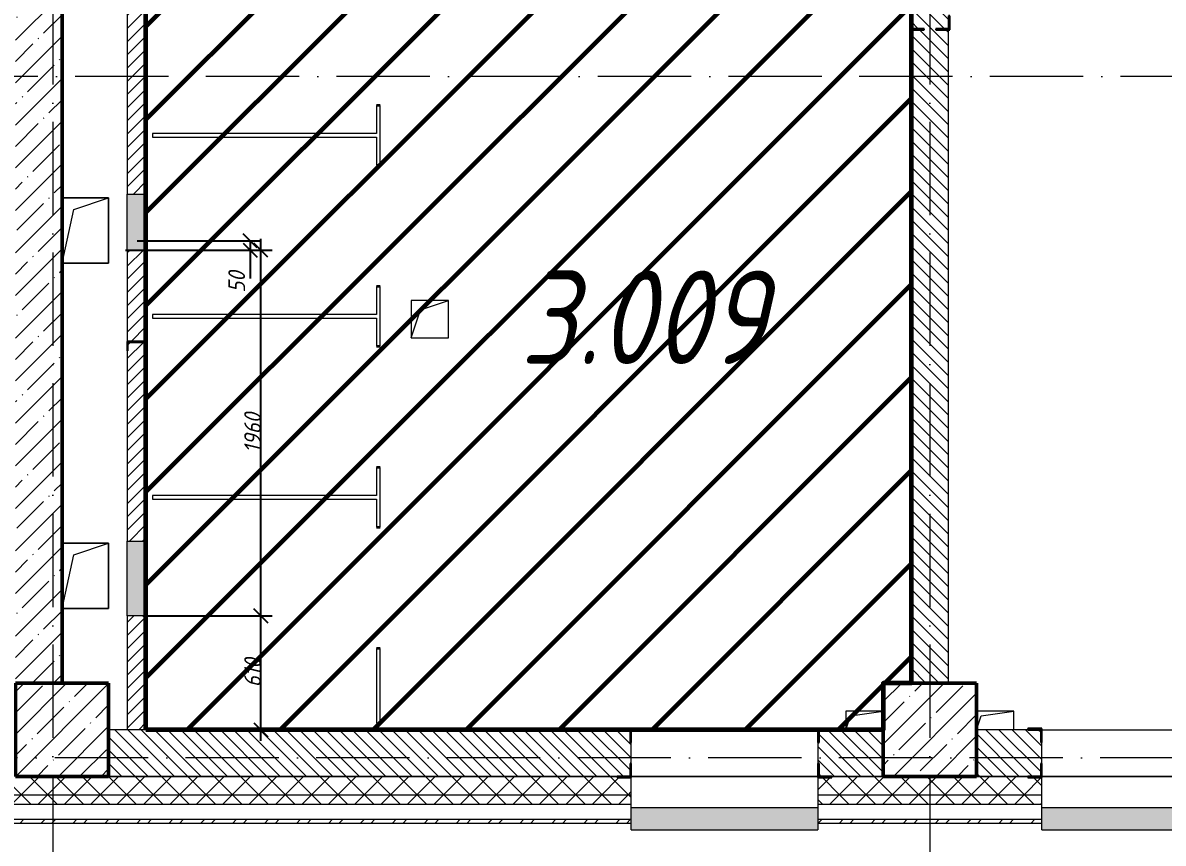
# Model space of a CAD drawing. Header units: millimetres. Extents: x -606178 to 312196, y -19338 to 632709.
# Drawn here: x -127625 to -121515, y 506617 to 511013 of the extents above; entities that cross this region are included whole.
import ezdxf

# ---------------------------------------------------------------- set-up
doc = ezdxf.new("R2010")
doc.units = ezdxf.units.MM
doc.linetypes.add('50_200_ШТРИХ_1Т_ш5_п1_п1_', pattern=[700, 500, -100, 0, -100])
for name, color, linetype, lineweight in [('6.4.1) Окр пт с инж. ПТ2.16', 3, 'Continuous', 60), ('A-____-____-DIMS', 7, 'Continuous', 9), ('A-DOOR-OPNG-MCUT', 7, 'Continuous', 35), ('A-FLOR-____-OTLN', 7, 'Continuous', 9), ('A-GENM-____-MCUT', 7, 'Continuous', 25), ('A-GENM-____-OTLN', 7, 'Continuous', 9), ('A-GENM-____-OTLN-1', 7, 'Continuous', 25), ('A-GLAZ-____-OTLN', 7, 'Continuous', 9), ('A-WALL-____-MCUT', 7, 'Continuous', 13), ('A-WALL-____-MCUT-1', 7, 'Continuous', 9), ('A-WALL-____-MCUT-2', 7, 'Continuous', 50), ('A-WALL-____-OTLN', 7, 'Continuous', 9), ('A-WALL-____-PATT-1', 7, 'Continuous', 9), ('A-WALL-FNSH-MCUT-1', 7, 'Continuous', 9), ('S-COLS-____-MCUT', 7, 'Continuous', 50), ('S-COLS-____-OTLN', 7, 'Continuous', 9), ('S-GRID-____-OTLN-1', 7, '50_200_ШТРИХ_1Т_ш5_п1_п1_', 9), ('Марки помещений', 7, 'Continuous', 9)]:
    doc.layers.add(name, color=color, linetype=linetype, lineweight=lineweight)
doc.layers.add('A-DOOR-____-OTLN-1', color=7, linetype='Continuous', lineweight=9, true_color=0xffffff)
doc.layers.add('A-GLAZ-____-OTLN-1', color=7, linetype='Continuous', lineweight=9, true_color=0xc0c0c0)
doc.styles.add('ISOCPEUR_I_2', font='isocpeui.ttf', dxfattribs={"width": 0.85, "height": 2.3})
doc.styles.add('ISOCPEUR_I_7', font='isocpeui.ttf', dxfattribs={"width": 0.9, "height": 90})
doc.dimstyles.new('ISO-1_8_0_9К_СРЕДНИЙ_Кладочные_1', dxfattribs={"dimscale": 304.8, "dimtxt": 89.638306, "dimasz": 0.246063, "dimexe": 0.19685, "dimexo": 0, "dimgap": 0, "dimtad": 1, "dimdec": 3, "dimrnd": 0.001, "dimdsep": 46, "dimtxsty": 'ISOCPEUR_I_7', "dimblk1": 'OBLIQUE', "dimblk2": 'OBLIQUE', "dimsah": 1, "dimcen": 0.09, "dimdle": 0.19685, "dimazin": 0, "dimtfac": 1, "dimtdec": 4, "dimtix": 1, "dimtmove": 0, "dimatfit": 3, "dimfxl": 1, "dimtvp": 1, "dimtolj": 1, "dimtzin": 0, "dimarcsym": 2})
doc.dimstyles.new('ISO-1_8_0_9К_СРЕДНИЙ_Кладочные_2', dxfattribs={"dimscale": 304.8, "dimtxt": 89.638306, "dimasz": 0.246063, "dimexe": 0.19685, "dimexo": 0, "dimgap": 0, "dimtad": 1, "dimdec": 3, "dimrnd": 0.001, "dimdsep": 46, "dimtxsty": 'ISOCPEUR_I_7', "dimblk1": 'OBLIQUE', "dimblk2": 'OBLIQUE', "dimsah": 1, "dimcen": 0.09, "dimdle": 0.19685, "dimazin": 0, "dimtfac": 1, "dimtdec": 4, "dimtix": 1, "dimtmove": 1, "dimatfit": 3, "dimfxl": 1, "dimtvp": 1, "dimtolj": 1, "dimtzin": 0, "dimarcsym": 2})
pattern_1 = [(135, (-140714.89, 451794.26), (-35.35534, -35.35534), [])]
pattern_2 = [(45, (-140714.89, 451794.26), (-70.71068, 70.71068), []), (135, (-140714.89, 451794.26), (-70.71068, -70.71068), [])]

# ---------------------------------------------------------------- blocks, each defined once
blk = doc.blocks.new('BSC_Колонна _Прямоугольная - 500х500-V30-АР1_План отверстий 3 этажа в осях 1-64_Ю-ЯЯ')
at = {"layer": 'S-COLS-____-OTLN'}
h = blk.add_hatch(dxfattribs=at)
h.set_pattern_fill('FP_37', color=256, style=0, pattern_type=2)
h.set_pattern_definition([(45, (-17950, -55431.04), (-114.04925, 114.04925), []), (45, (-17835.95, -55431.04), (-114.04925, 114.04925), [201.613, -40.323, 3.353, -36.97])])
h.paths.add_polyline_path([(-250, -250), (250, -250), (250, 250), (-250, 250), (-250, 177.9)], flags=0)
at = {"layer": 'S-COLS-____-MCUT'}
for p, q in [((250, 250), (-250, 250)), ((-250, 250), (-250, -250)), ((250, -250), (250, 250)), ((-250, -250), (250, -250))]:
    blk.add_line(p, q, dxfattribs=at)
blk = doc.blocks.new('BSC_Колонна _Прямоугольная - 500х500-V60-АР1_План отверстий 3 этажа в осях 1-64_Ю-ЯЯ')
at = {"layer": 'S-COLS-____-OTLN'}
h = blk.add_hatch(dxfattribs=at)
h.set_pattern_fill('FP_68', color=256, style=0, pattern_type=2)
h.set_pattern_definition([(45, (-13300, -55431.04), (-114.04925, 114.04925), []), (45, (-13185.95, -55431.04), (-114.04925, 114.04925), [201.613, -40.323, 3.353, -36.97])])
h.paths.add_polyline_path([(-250, -250), (250, -250), (250, 250), (-250, 250)], flags=0)
at = {"layer": 'S-COLS-____-MCUT'}
for p, q in [((250, 250), (-250, 250)), ((-250, 250), (-250, -250)), ((250, -250), (250, 250)), ((-250, -250), (250, -250))]:
    blk.add_line(p, q, dxfattribs=at)
blk = doc.blocks.new('DOR_ДУ_распашная__1Ст_Прямоугольная_ШЕР - Вн_650х2100h_Кабинки С_у-18405741-АР1_План отверстий 3 этажа в осях 1-64_Ю-ЯЯ')
at = {"layer": 'A-DOOR-OPNG-MCUT'}
for p, q in [((-325, -10), (-325, 10)), ((325, 10), (325, -10))]:
    blk.add_line(p, q, dxfattribs=at)
blk = doc.blocks.new('Фахверк_СКБ_Уголок - 250_2700-27497298-АР1_План отверстий 3 этажа в осях 1-64_Ю-ЯЯ')
at = {"layer": 'A-GENM-____-MCUT'}
for p, q in [((200, 181), (125, 181)), ((125, 181), (125, 106)), ((131, 106), (131, 175)), ((131, 175), (200, 175)), ((200, 175), (200, 181)), ((125, 106), (131, 106)), ((131, -6), (125, -6)), ((125, -6), (125, -81)), ((131, -75), (131, -6)), ((125, -81), (200, -81)), ((200, -75), (131, -75)), ((200, -81), (200, -75))]:
    blk.add_line(p, q, dxfattribs=at)
blk = doc.blocks.new('Фахверк_СКБ_Уголок - 200_3550-28187522-АР1_План отверстий 3 этажа в осях 1-64_Ю-ЯЯ')
at = {"layer": 'A-GENM-____-MCUT'}
for p, q in [((125, 156), (50, 156)), ((50, 156), (50, 150)), ((50, 150), (119, 150)), ((119, 150), (119, 81)), ((125, 81), (125, 156)), ((119, 81), (125, 81)), ((125, 19), (119, 19)), ((119, 19), (119, -50)), ((125, -56), (125, 19)), ((119, -50), (50, -50)), ((50, -50), (50, -56)), ((50, -56), (125, -56))]:
    blk.add_line(p, q, dxfattribs=at)
blk = doc.blocks.new('154_Фахверк_СКБ_Швеллер - Тип_100_3960-28737914-АР1_План отверстий 3 этажа в осях 1-64_Ю-ЯЯ')
at = {"layer": 'A-GENM-____-MCUT'}
for p, q in [((175, 50), (125, 50)), ((125, 50), (125, -50)), ((128, 47), (175, 47)), ((128, -47), (128, 47)), ((175, 47), (175, 50)), ((125, -50), (175, -50)), ((175, -47), (128, -47)), ((175, -50), (175, -47))]:
    blk.add_line(p, q, dxfattribs=at)
blk = doc.blocks.new('AR_Отверстие Ниша - Лючок-32402568-АР1_План отверстий 3 этажа в осях 1-64_Ю-ЯЯ')
at = {"layer": 'A-GLAZ-____-OTLN'}
blk.add_hatch(color=256, dxfattribs=at).paths.add_polyline_path([(200, 50), (-200, 50), (-200, -50), (200, -50)], flags=0)
for p, q in [((-200, 50), (200, 50)), ((-200, -50), (-200, 50)), ((200, 50), (200, -50)), ((200, -50), (-200, -50))]:
    blk.add_line(p, q, dxfattribs=at)
blk = doc.blocks.new('AR_Отверстие Ниша - Лючок-32402544-АР1_План отверстий 3 этажа в осях 1-64_Ю-ЯЯ')
at = {"layer": 'A-GLAZ-____-OTLN'}
blk.add_hatch(color=256, dxfattribs=at).paths.add_polyline_path([(150, 50), (-150, 50), (-150, -50), (150, -50)], flags=0)
for p, q in [((-150, 50), (150, 50)), ((-150, -50), (-150, 50)), ((150, 50), (150, -50)), ((150, -50), (-150, -50))]:
    blk.add_line(p, q, dxfattribs=at)
blk = doc.blocks.new('AR_Отверстие прямоугольное _в плите_ - AR_Отверстие прямоугольное _в плите_-V168-АР1_План отверстий 3 этажа в осях 1-64_Ю-ЯЯ')
at = {"layer": 'A-GENM-____-OTLN'}
for p, q in [((125, 175), (-125, 175)), ((-62.5, 112.5), (125, 175)), ((125, -175), (125, 175)), ((-125, -175), (-62.5, 112.5)), ((-125, -175), (125, -175))]:
    blk.add_line(p, q, dxfattribs=at)
blk = doc.blocks.new('AR_Отверстие прямоугольное _в плите_ - AR_Отверстие прямоугольное _в плите_-30459207-АР1_План отверстий 3 этажа в осях 1-64_Ю-ЯЯ')
at = {"layer": 'A-GENM-____-OTLN'}
for p, q in [((100, 100), (-100, 100)), ((-100, 100), (-100, -100)), ((-50, 50), (100, 100)), ((100, -100), (100, 100)), ((-100, -100), (-50, 50)), ((-100, -100), (100, -100))]:
    blk.add_line(p, q, dxfattribs=at)
blk = doc.blocks.new('AR_Отверстие прямоугольное _в плите_ - AR_Отверстие прямоугольное _в плите_-V178-АР1_План отверстий 3 этажа в осях 1-64_Ю-ЯЯ')
at = {"layer": 'A-GENM-____-OTLN'}
for p, q in [((100, 50), (-100, 50)), ((-100, -50), (-75, 25)), ((-75, 25), (100, 50)), ((100, -50), (100, 50))]:
    blk.add_line(p, q, dxfattribs=at)
blk = doc.blocks.new('AR_Отверстие прямоугольное _в плите_ - AR_Отверстие прямоугольное _в плите_-30510746-АР1_План отверстий 3 этажа в осях 1-64_Ю-ЯЯ')
at = {"layer": 'A-GENM-____-OTLN'}
for p, q in [((100, 50), (-100, 50)), ((-100, 50), (-100, -50)), ((-100, -50), (-75, 25)), ((-75, 25), (100, 50))]:
    blk.add_line(p, q, dxfattribs=at)
blk = doc.blocks.new('Отлив_СКБ - Отлив витража_120_НВФ-31885283-АР1_План отверстий 3 этажа в осях 1-64_Ю-ЯЯ')
at = {"layer": 'A-GLAZ-____-OTLN-1'}
for points in [[(426.9, -2), (1000, -2), (1000, 0), (0, 0), (0, -2)], [(426.9, -120), (1000, -120), (1000, -2), (0, -2), (0, -120)]]:
    blk.add_hatch(color=256, dxfattribs=at).paths.add_polyline_path(points, flags=0)
at = {"layer": 'A-GLAZ-____-OTLN'}
for p, q in [((0, 0), (1000, 0)), ((1000, -2), (0, -2)), ((0, -120), (0, -83)), ((0, -120), (1000, -120)), ((1000, -83), (1000, -120))]:
    blk.add_line(p, q, dxfattribs=at)
blk = doc.blocks.new('Отлив_СКБ - Отлив витража_120_НВФ-31885687-АР1_План отверстий 3 этажа в осях 1-64_Ю-ЯЯ')
at = {"layer": 'A-GLAZ-____-OTLN-1'}
for points in [[(0, -2), (1800, -2), (1800, 0), (0, 0)], [(945, -120), (1800, -120), (1800, -2), (0, -2), (0, -120), (878.1, -120)]]:
    blk.add_hatch(color=256, dxfattribs=at).paths.add_polyline_path(points, flags=0)
at = {"layer": 'A-GLAZ-____-OTLN'}
for p, q in [((0, 0), (1800, 0)), ((1800, -2), (0, -2)), ((0, -120), (0, -83)), ((0, -120), (1800, -120)), ((1800, -83), (1800, -120))]:
    blk.add_line(p, q, dxfattribs=at)
blk = doc.blocks.new('_Oblique')
at = {"color": 0, "linetype": 'ByBlock', "lineweight": -2}
blk.add_line((-0.5, -0.5), (0.5, 0.5), dxfattribs=at)
blk = doc.blocks.new('*D5361')
at = {"layer": 'A-____-____-DIMS', "color": 0, "lineweight": -2, "transparency": 16777216}
for p, q in [((-126348.7, 507165.3), (-126348.7, 507895.3)), ((-126981, 507835.3), (-126288.7, 507835.3)), ((-126454.8, 507225.3), (-126288.7, 507225.3))]:
    blk.add_line(p, q, dxfattribs=at)
at = {"layer": 'Defpoints', "color": 0, "transparency": 16777216}
for p in [(-126981, 507835.3), (-126348.7, 507835.3), (-126454.8, 507225.3)]:
    blk.add_point(p, dxfattribs=at)
at = {"layer": 'A-____-____-DIMS', "color": 0, "lineweight": -2, "transparency": 16777216, "xscale": 75, "yscale": 75, "zscale": 75}
for p, rotation in [((-126348.7, 507835.3), 90), ((-126348.7, 507225.3), 270)]:
    blk.add_blockref('_Oblique', p, dxfattribs=dict(at, rotation=rotation))
at = {"layer": 'A-____-____-DIMS', "color": 0, "transparency": 16777216, "insert": (-126393.7, 507530.3), "char_height": 90, "width": 368.207, "attachment_point": 5, "rotation": 90, "style": 'ISOCPEUR_I_7'}
blk.add_mtext('\\A1;610', dxfattribs=at)
blk = doc.blocks.new('*D5362')
at = {"layer": 'A-____-____-DIMS', "color": 0, "lineweight": -2, "transparency": 16777216}
for p, q in [((-126348.7, 507775.3), (-126348.7, 509855.3)), ((-127073.9, 509795.3), (-126288.7, 509795.3)), ((-126981, 507835.3), (-126288.7, 507835.3))]:
    blk.add_line(p, q, dxfattribs=at)
at = {"layer": 'Defpoints', "color": 0, "transparency": 16777216}
for p in [(-127073.9, 509795.3), (-126348.7, 509795.3), (-126981, 507835.3)]:
    blk.add_point(p, dxfattribs=at)
at = {"layer": 'A-____-____-DIMS', "color": 0, "lineweight": -2, "transparency": 16777216, "xscale": 75, "yscale": 75, "zscale": 75}
for p, rotation in [((-126348.7, 509795.3), 90), ((-126348.7, 507835.3), 270)]:
    blk.add_blockref('_Oblique', p, dxfattribs=dict(at, rotation=rotation))
at = {"layer": 'A-____-____-DIMS', "color": 0, "transparency": 16777216, "insert": (-126393.7, 508815.3), "char_height": 90, "width": 504.733, "attachment_point": 5, "rotation": 90, "style": 'ISOCPEUR_I_7'}
blk.add_mtext('\\A1;1960', dxfattribs=at)
blk = doc.blocks.new('*D5363')
at = {"layer": 'A-____-____-DIMS', "color": 0, "lineweight": -2, "transparency": 16777216}
for p, q in [((-127012.9, 509845.3), (-126347.2, 509845.3)), ((-126407.2, 509845.3), (-126407.2, 509735.3)), ((-127073.9, 509795.3), (-126347.2, 509795.3)), ((-126407.2, 509795.3), (-126407.2, 509643.4))]:
    blk.add_line(p, q, dxfattribs=at)
at = {"layer": 'Defpoints', "color": 0, "transparency": 16777216}
for p in [(-127012.9, 509845.3), (-126407.2, 509845.3), (-127073.9, 509795.3)]:
    blk.add_point(p, dxfattribs=at)
at = {"layer": 'A-____-____-DIMS', "color": 0, "lineweight": -2, "transparency": 16777216, "xscale": 75, "yscale": 75, "zscale": 75}
for p, rotation in [((-126407.2, 509845.3), 90), ((-126407.2, 509795.3), 270)]:
    blk.add_blockref('_Oblique', p, dxfattribs=dict(at, rotation=rotation))
at = {"layer": 'A-____-____-DIMS', "color": 0, "transparency": 16777216, "insert": (-126523.9, 509566.9), "char_height": 90, "width": 273.052, "attachment_point": 1, "rotation": 90, "line_spacing_factor": 1.149209, "style": 'ISOCPEUR_I_7'}
blk.add_mtext('\\A1;50', dxfattribs=at)

msp = doc.modelspace()

# ---------------------------------------------------------------- hatches: boundary and pattern name
at = {"layer": '6.4.1) Окр пт с инж. ПТ2.16'}
h = msp.add_hatch(dxfattribs=at)
h.set_pattern_fill('ANSI31', color=256, scale=111)
h.paths.add_polyline_path([(-126964.891, 507225.3011), (-126964.891, 511405.3011), (-124064.891, 511405.3011), (-124064.891, 511505.3011), (-124804.891, 511505.3011), (-124804.891, 514775.3011), (-123014.891, 514775.3011), (-123014.891, 514475.3011), (-122864.891, 514475.3011), (-122864.891, 507475.3011), (-123014.891, 507475.3011), (-123014.891, 507225.3011)])
at = {"layer": 'A-WALL-____-PATT-1'}
h = msp.add_hatch(dxfattribs=at)
h.set_pattern_fill('FP_12', color=256, style=0, pattern_type=2)
h.set_pattern_definition([(45, (-140714.89, 451794.26), (-114.04925, 114.04925), []), (45, (-140600.84, 451794.26), (-114.04925, 114.04925), [201.612, -40.322, 3.353, -36.97])])
h.paths.add_polyline_path([(-127664.891, 507475.3011), (-127414.891, 507475.3011), (-127414.891, 514975.3011), (-127664.891, 514975.3011), (-127664.891, 509017.7119)], flags=0)
h = msp.add_hatch(dxfattribs=at)
h.set_pattern_fill('FP_8', color=256, style=0, pattern_type=2)
h.set_pattern_definition([(45, (-140714.89, 451794.26), (-35.35534, 35.35534), [])])
h.paths.add_polyline_path([(-127064.891, 507225.3011), (-126964.891, 507225.3011), (-126964.891, 507835.3011), (-127064.891, 507835.3011)], flags=0)
h.paths.add_polyline_path([(-126964.891, 508235.3011), (-126964.891, 509255.3011), (-126967.891, 509255.3011), (-126967.891, 509302.3011), (-127061.891, 509302.3011), (-127061.891, 509255.3011), (-127064.891, 509255.3011), (-127064.891, 508235.3011), (-127040.7283, 508235.3011)], flags=0)
h.paths.add_polyline_path([(-126967.891, 509305.3011), (-126964.891, 509305.3011), (-126964.891, 509795.3011), (-127064.891, 509795.3011), (-127064.891, 509305.3011), (-127015.1302, 509305.3011)], flags=0)
h.paths.add_polyline_path([(-126964.891, 510095.3011), (-126964.891, 512475.3011), (-127064.891, 512475.3011), (-127064.891, 510095.3011), (-126996.2307, 510095.3011)], flags=0)
h.paths.add_polyline_path([(-127064.891, 512975.3011), (-126964.891, 512975.3011), (-126964.891, 514775.3011), (-127064.891, 514775.3011)], flags=0)
h = msp.add_hatch(dxfattribs=at)
h.set_pattern_fill('FP_9', color=256, style=0, pattern_type=2)
h.set_pattern_definition(pattern_1)
h.paths.add_polyline_path([(-122864.891, 507475.3011), (-122664.891, 507475.3011), (-122664.891, 510975.3011), (-122733.891, 510975.3011), (-122733.891, 510981.3011), (-122664.891, 510981.3011), (-122664.891, 514475.3011), (-122864.891, 514475.3011), (-122864.891, 510981.3011), (-122795.891, 510981.3011), (-122795.891, 510975.3011), (-122864.891, 510975.3011), (-122864.891, 509017.7119)], flags=0)
h = msp.add_hatch(dxfattribs=at)
h.set_pattern_fill('FP_9', color=256, style=0, pattern_type=2)
h.set_pattern_definition(pattern_1)
h.paths.add_polyline_path([(-123014.891, 506975.3011), (-123014.891, 507225.3011), (-123358.891, 507225.3011), (-123358.891, 507156.3011), (-123364.891, 507156.3011), (-123364.891, 507044.3011), (-123358.891, 507044.3011), (-123358.891, 506975.3011), (-123054.274, 506975.3011)], flags=0)
h.paths.add_polyline_path([(-124370.891, 506975.3011), (-124370.891, 507044.3011), (-124364.891, 507044.3011), (-124364.891, 507156.3011), (-124370.891, 507156.3011), (-124370.891, 507225.3011), (-127164.891, 507225.3011), (-127164.891, 506975.3011), (-124439.891, 506975.3011)], flags=0)
h = msp.add_hatch(dxfattribs=at)
h.set_pattern_fill('FP_9', color=256, style=0, pattern_type=2)
h.set_pattern_definition(pattern_1)
h.paths.add_polyline_path([(-120358.891, 506975.3011), (-120014.891, 506975.3011), (-120014.891, 507225.3011), (-120358.891, 507225.3011), (-120358.891, 507156.3011), (-120364.891, 507156.3011), (-120364.891, 507044.3011), (-120358.891, 507044.3011)], flags=0)
h.paths.add_polyline_path([(-122420.891, 506975.3011), (-122170.891, 506975.3011), (-122170.5419, 507044.3011), (-122164.891, 507044.3011), (-122164.891, 507156.3011), (-122170.891, 507156.3011), (-122170.891, 507225.3011), (-122514.891, 507225.3011), (-122514.891, 506975.3011)], flags=0)
h = msp.add_hatch(dxfattribs=at)
h.set_pattern_fill('FP_4', color=256, style=0, pattern_type=2)
h.set_pattern_definition(pattern_2)
h.paths.add_polyline_path([(-66495.4168, 506875.3011), (-66414.891, 506875.3011), (-66414.891, 506975.3011), (-72764.891, 506975.3011), (-72764.891, 506875.3011), (-70030.3454, 506875.3011)], flags=0)
h.paths.add_polyline_path([(-77100.2026, 506875.3011), (-76714.891, 506875.3011), (-76714.891, 506969.3011), (-76789.891, 506969.3011), (-76789.891, 506975.3011), (-77739.891, 506975.3011), (-77739.891, 506969.3011), (-77814.891, 506969.3011), (-77814.891, 506875.3011), (-77464.891, 506875.3011)], flags=0)
h.paths.add_polyline_path([(-75332.7383, 506875.3011), (-73764.891, 506875.3011), (-73764.891, 506975.3011), (-75639.891, 506975.3011), (-75639.891, 506969.3011), (-75714.891, 506969.3011), (-75714.891, 506875.3011)], flags=0)
h.paths.add_polyline_path([(-80739.891, 506875.3011), (-79614.891, 506875.3011), (-79614.891, 506969.3011), (-79689.891, 506969.3011), (-79689.891, 506975.3011), (-80739.891, 506975.3011), (-80739.891, 506969.3011), (-80814.891, 506969.3011), (-80814.891, 506875.3011), (-80808.891, 506875.3011)], flags=0)
h.paths.add_polyline_path([(-82614.891, 506875.3011), (-82614.891, 506969.3011), (-82689.891, 506969.3011), (-82689.891, 506975.3011), (-83739.891, 506975.3011), (-83739.891, 506969.3011), (-83814.891, 506969.3011), (-83814.891, 506875.3011), (-83286.3276, 506875.3011)], flags=0)
h.paths.add_polyline_path([(-86739.891, 506875.3011), (-85614.891, 506875.3011), (-85614.891, 506969.3011), (-85689.891, 506969.3011), (-85689.891, 506975.3011), (-86739.891, 506975.3011), (-86739.891, 506969.3011), (-86814.891, 506969.3011), (-86814.891, 506875.3011)], flags=0)
h.paths.add_polyline_path([(-88689.891, 506875.3011), (-88614.891, 506875.3011), (-88614.891, 506969.3011), (-88689.891, 506969.3011), (-88689.891, 506975.3011), (-89739.891, 506975.3011), (-89739.891, 506969.3011), (-89814.891, 506969.3011), (-89814.891, 506875.3011), (-89472.4526, 506875.3011)], flags=0)
h.paths.add_polyline_path([(-92464.891, 506875.3011), (-91614.891, 506875.3011), (-91614.891, 506969.3011), (-91689.891, 506969.3011), (-91689.891, 506975.3011), (-92739.891, 506975.3011), (-92739.891, 506969.3011), (-92814.891, 506969.3011), (-92814.891, 506875.3011), (-92739.891, 506875.3011)], flags=0)
h.paths.add_polyline_path([(-94774.8454, 506875.3011), (-94614.891, 506875.3011), (-94614.891, 506969.3011), (-94689.891, 506969.3011), (-94689.891, 506975.3011), (-96289.891, 506975.3011), (-96289.891, 506969.3011), (-96364.891, 506969.3011), (-96364.891, 506875.3011), (-95658.5776, 506875.3011)], flags=0)
h.paths.add_polyline_path([(-98309.774, 506875.3011), (-98164.891, 506875.3011), (-98164.891, 506969.3011), (-98239.891, 506969.3011), (-98239.891, 506975.3011), (-99289.891, 506975.3011), (-99289.891, 506969.3011), (-99364.891, 506969.3011), (-99364.891, 506875.3011)], flags=0)
h.paths.add_polyline_path([(-101164.891, 506875.3011), (-101164.891, 506969.3011), (-101239.891, 506969.3011), (-101239.891, 506975.3011), (-102289.891, 506975.3011), (-102289.891, 506969.3011), (-102364.891, 506969.3011), (-102364.891, 506875.3011), (-101844.7026, 506875.3011)], flags=0)
h.paths.add_polyline_path([(-104495.899, 506875.3011), (-104164.891, 506875.3011), (-104164.891, 506969.3011), (-104239.891, 506969.3011), (-104239.891, 506975.3011), (-105289.891, 506975.3011), (-105289.891, 506969.3011), (-105364.891, 506969.3011), (-105364.891, 506875.3011), (-104937.7651, 506875.3011)], flags=0)
h.paths.add_polyline_path([(-108289.891, 506875.3011), (-107164.891, 506875.3011), (-107164.891, 506969.3011), (-107239.891, 506969.3011), (-107239.891, 506975.3011), (-108289.891, 506975.3011), (-108289.891, 506969.3011), (-108364.891, 506969.3011), (-108364.891, 506875.3011), (-108358.891, 506875.3011)], flags=0)
h.paths.add_polyline_path([(-111364.891, 506875.3011), (-110164.891, 506875.3011), (-110164.891, 506969.3011), (-110239.891, 506969.3011), (-110239.891, 506975.3011), (-111289.891, 506975.3011), (-111289.891, 506969.3011), (-111364.891, 506969.3011)], flags=0)
h.paths.add_polyline_path([(-113164.891, 506875.3011), (-113164.891, 506969.3011), (-113239.891, 506969.3011), (-113239.891, 506975.3011), (-114289.891, 506975.3011), (-114289.891, 506969.3011), (-114364.891, 506969.3011), (-114364.891, 506875.3011), (-113333.2204, 506875.3011)], flags=0)
h.paths.add_polyline_path([(-117289.891, 506875.3011), (-116164.891, 506875.3011), (-116164.891, 506969.3011), (-116239.891, 506969.3011), (-116239.891, 506975.3011), (-117289.891, 506975.3011), (-117289.891, 506969.3011), (-117364.891, 506969.3011), (-117364.891, 506875.3011), (-117358.891, 506875.3011)], flags=0)
h.paths.add_polyline_path([(-119164.891, 506875.3011), (-119164.891, 506969.3011), (-119239.891, 506969.3011), (-119239.891, 506975.3011), (-120289.891, 506975.3011), (-120289.891, 506969.3011), (-120364.891, 506969.3011), (-120364.891, 506875.3011), (-119239.891, 506875.3011)], flags=0)
h.paths.add_polyline_path([(-122514.891, 506875.3011), (-122164.891, 506875.3011), (-122164.891, 506969.3011), (-122239.891, 506969.3011), (-122239.891, 506975.3011), (-123289.891, 506975.3011), (-123289.891, 506969.3011), (-123364.891, 506969.3011), (-123364.891, 506875.3011), (-123014.891, 506875.3011)], flags=0)
h.paths.add_polyline_path([(-124364.891, 506875.3011), (-124364.891, 506969.3011), (-124439.891, 506969.3011), (-124439.891, 506975.3011), (-134164.891, 506975.3011), (-134164.891, 506875.3011), (-124821.7383, 506875.3011)], flags=0)
h.paths.add_polyline_path([(-135164.891, 506875.3011), (-135164.891, 506975.3011), (-143164.891, 506975.3011), (-143164.891, 506875.3011), (-137193.9883, 506875.3011)], flags=0)
h = msp.add_hatch(dxfattribs=at)
h.set_pattern_fill('FP_4', color=256, style=0, pattern_type=2)
h.set_pattern_definition(pattern_2)
h.paths.add_polyline_path([(-66414.891, 506825.3011), (-66414.891, 506875.3011), (-72764.891, 506875.3011), (-72764.891, 506825.3011), (-66495.4168, 506825.3011)], flags=0)
h.paths.add_polyline_path([(-73764.891, 506825.3011), (-73764.891, 506875.3011), (-75714.891, 506875.3011), (-75714.891, 506825.3011), (-75332.7383, 506825.3011)], flags=0)
h.paths.add_polyline_path([(-79614.891, 506825.3011), (-79614.891, 506875.3011), (-80814.891, 506875.3011), (-80814.891, 506825.3011), (-80635.1311, 506825.3011)], flags=0)
h.paths.add_polyline_path([(-77100.2026, 506825.3011), (-76714.891, 506825.3011), (-76714.891, 506875.3011), (-77814.891, 506875.3011), (-77814.891, 506825.3011)], flags=0)
h.paths.add_polyline_path([(-83286.3276, 506825.3011), (-82614.891, 506825.3011), (-82614.891, 506875.3011), (-83814.891, 506875.3011), (-83814.891, 506825.3011)], flags=0)
h.paths.add_polyline_path([(-85614.891, 506825.3011), (-85614.891, 506875.3011), (-86814.891, 506875.3011), (-86814.891, 506825.3011), (-85937.524, 506825.3011)], flags=0)
h.paths.add_polyline_path([(-88614.891, 506825.3011), (-88614.891, 506875.3011), (-89814.891, 506875.3011), (-89814.891, 506825.3011), (-89472.4526, 506825.3011)], flags=0)
h.paths.add_polyline_path([(-91614.891, 506825.3011), (-91614.891, 506875.3011), (-92814.891, 506875.3011), (-92814.891, 506825.3011), (-92123.649, 506825.3011)], flags=0)
h.paths.add_polyline_path([(-94614.891, 506825.3011), (-94614.891, 506875.3011), (-96364.891, 506875.3011), (-96364.891, 506825.3011), (-94774.8454, 506825.3011)], flags=0)
h.paths.add_polyline_path([(-98164.891, 506825.3011), (-98164.891, 506875.3011), (-99364.891, 506875.3011), (-99364.891, 506825.3011), (-98309.774, 506825.3011)], flags=0)
h.paths.add_polyline_path([(-101164.891, 506825.3011), (-101164.891, 506875.3011), (-102364.891, 506875.3011), (-102364.891, 506825.3011), (-101844.7026, 506825.3011)], flags=0)
h.paths.add_polyline_path([(-104164.891, 506825.3011), (-104164.891, 506875.3011), (-105364.891, 506875.3011), (-105364.891, 506825.3011), (-104495.899, 506825.3011)], flags=0)
h.paths.add_polyline_path([(-108364.891, 506825.3011), (-107164.891, 506825.3011), (-107164.891, 506875.3011), (-108364.891, 506875.3011)], flags=0)
h.paths.add_polyline_path([(-110682.024, 506825.3011), (-110164.891, 506825.3011), (-110164.891, 506875.3011), (-111364.891, 506875.3011), (-111364.891, 506825.3011)], flags=0)
h.paths.add_polyline_path([(-113333.2204, 506825.3011), (-113164.891, 506825.3011), (-113164.891, 506875.3011), (-114364.891, 506875.3011), (-114364.891, 506825.3011), (-114216.9526, 506825.3011)], flags=0)
h.paths.add_polyline_path([(-116164.891, 506825.3011), (-116164.891, 506875.3011), (-117364.891, 506875.3011), (-117364.891, 506825.3011), (-116868.149, 506825.3011)], flags=0)
h.paths.add_polyline_path([(-119519.3455, 506825.3011), (-119164.891, 506825.3011), (-119164.891, 506875.3011), (-120364.891, 506875.3011), (-120364.891, 506825.3011)], flags=0)
h.paths.add_polyline_path([(-122170.5419, 506825.3011), (-122164.891, 506825.3011), (-122164.891, 506875.3011), (-123364.891, 506875.3011), (-123364.891, 506825.3011), (-123054.274, 506825.3011)], flags=0)
h.paths.add_polyline_path([(-124821.7383, 506825.3011), (-124364.891, 506825.3011), (-124364.891, 506875.3011), (-134164.891, 506875.3011), (-134164.891, 506825.3011), (-126589.2026, 506825.3011)], flags=0)
h.paths.add_polyline_path([(-135164.891, 506825.3011), (-135164.891, 506875.3011), (-143264.891, 506875.3011), (-143264.891, 506825.3011), (-137193.9883, 506825.3011)], flags=0)
h = msp.add_hatch(dxfattribs=at)
h.set_pattern_fill('FP_6', color=256, style=0, pattern_type=2)
h.set_pattern_definition([(45, (-140714.89, 451794.26), (-85.53659, 85.53659), []), (45, (-140657.87, 451794.26), (-85.53659, 85.53659), [])])
h.paths.add_polyline_path([(-95658.5776, 506725.3011), (-95499.891, 506725.3011), (-95499.891, 506745.3011), (-96364.891, 506745.3011), (-96364.891, 506725.3011)], flags=0)
h.paths.add_polyline_path([(-98164.891, 506725.3011), (-98164.891, 506745.3011), (-99364.891, 506745.3011), (-99364.891, 506725.3011), (-98309.774, 506725.3011)], flags=0)
h.paths.add_polyline_path([(-101164.891, 506725.3011), (-101164.891, 506745.3011), (-102364.891, 506745.3011), (-102364.891, 506725.3011), (-101844.7026, 506725.3011)], flags=0)
h.paths.add_polyline_path([(-104164.891, 506725.3011), (-104164.891, 506745.3011), (-105364.891, 506745.3011), (-105364.891, 506725.3011), (-104495.899, 506725.3011)], flags=0)
h.paths.add_polyline_path([(-107164.891, 506725.3011), (-107164.891, 506745.3011), (-108364.891, 506745.3011), (-108364.891, 506725.3011), (-108030.8276, 506725.3011)], flags=0)
h.paths.add_polyline_path([(-110682.024, 506725.3011), (-110164.891, 506725.3011), (-110164.891, 506745.3011), (-111364.891, 506745.3011), (-111364.891, 506725.3011)], flags=0)
h.paths.add_polyline_path([(-113333.2204, 506725.3011), (-113164.891, 506725.3011), (-113164.891, 506745.3011), (-114364.891, 506745.3011), (-114364.891, 506725.3011), (-114216.9526, 506725.3011)], flags=0)
h.paths.add_polyline_path([(-117364.891, 506725.3011), (-116164.891, 506725.3011), (-116164.891, 506745.3011), (-117364.891, 506745.3011)], flags=0)
h.paths.add_polyline_path([(-120364.891, 506725.3011), (-119164.891, 506725.3011), (-119164.891, 506745.3011), (-120364.891, 506745.3011)], flags=0)
h.paths.add_polyline_path([(-123364.891, 506725.3011), (-122164.891, 506725.3011), (-122164.891, 506745.3011), (-123364.891, 506745.3011)], flags=0)
h.paths.add_polyline_path([(-124364.891, 506725.3011), (-124364.891, 506745.3011), (-134164.891, 506745.3011), (-134164.891, 506725.3011), (-124821.7383, 506725.3011)], flags=0)
h.paths.add_polyline_path([(-135164.891, 506725.3011), (-135164.891, 506745.3011), (-143394.891, 506745.3011), (-143394.891, 506725.3011), (-137193.9883, 506725.3011)], flags=0)

# ---------------------------------------------------------------- linework, layer by layer
at = {"layer": '6.4.1) Окр пт с инж. ПТ2.16'}
msp.add_lwpolyline([(-126964.891, 507225.3011), (-126964.891, 511405.3011), (-124064.891, 511405.3011), (-124064.891, 511505.3011), (-124804.891, 511505.3011), (-124804.891, 514775.3011), (-123014.891, 514775.3011), (-123014.891, 514475.3011), (-122864.891, 514475.3011), (-122864.891, 507475.3011), (-123014.891, 507475.3011), (-123014.891, 507225.3011), (-126964.891, 507225.3011)], dxfattribs=at)
at = {"layer": 'A-FLOR-____-OTLN'}
for p, q in [((-127414.891, 510075.3011), (-127164.891, 510075.3011)), ((-127164.891, 510075.3011), (-127164.891, 509725.3011)), ((-127164.891, 509725.3011), (-127414.891, 509725.3011)), ((-127414.891, 508225.3011), (-127164.891, 508225.3011)), ((-127164.891, 508225.3011), (-127164.891, 507875.3011)), ((-127164.891, 507875.3011), (-127414.891, 507875.3011))]:
    msp.add_line(p, q, dxfattribs=at)
at = {"layer": 'A-WALL-____-MCUT'}
for p, q in [((-122864.891, 510975.3011), (-122864.891, 507475.3011)), ((-122664.891, 507475.3011), (-122664.891, 510975.3011)), ((-124439.891, 507225.3011), (-127164.891, 507225.3011)), ((-123014.891, 507225.3011), (-123289.891, 507225.3011)), ((-122239.891, 507225.3011), (-122514.891, 507225.3011)), ((-124364.891, 507044.3011), (-124364.891, 507156.3011)), ((-123364.891, 507156.3011), (-123364.891, 507044.3011)), ((-122164.891, 507044.3011), (-122164.891, 507156.3011)), ((-124364.891, 506745.3011), (-124364.891, 506969.3011)), ((-123364.891, 506969.3011), (-123364.891, 506745.3011)), ((-122164.891, 506745.3011), (-122164.891, 506969.3011)), ((-134164.891, 506745.3011), (-124364.891, 506745.3011)), ((-123364.891, 506745.3011), (-122164.891, 506745.3011))]:
    msp.add_line(p, q, dxfattribs=at)
at = {"layer": 'A-WALL-____-MCUT-1'}
for p, q in [((-127164.891, 506975.3011), (-124439.891, 506975.3011)), ((-124439.891, 506975.3011), (-127164.891, 506975.3011)), ((-123289.891, 506975.3011), (-123014.891, 506975.3011)), ((-123014.891, 506975.3011), (-123289.891, 506975.3011)), ((-122239.891, 506975.3011), (-122514.891, 506975.3011)), ((-122514.891, 506975.3011), (-122239.891, 506975.3011)), ((-124364.891, 506875.3011), (-134164.891, 506875.3011)), ((-124364.891, 506825.3011), (-134164.891, 506825.3011)), ((-122164.891, 506875.3011), (-123364.891, 506875.3011)), ((-122164.891, 506825.3011), (-123364.891, 506825.3011))]:
    msp.add_line(p, q, dxfattribs=at)
at = {"layer": 'A-WALL-____-MCUT-2'}
msp.add_line((-127414.891, 507475.3011), (-127414.891, 514975.3011), dxfattribs=at)
at = {"layer": 'A-WALL-____-OTLN'}
for p, q in [((-124364.891, 507225.3011), (-123364.891, 507225.3011)), ((-122164.891, 507225.3011), (-120364.891, 507225.3011)), ((-124364.891, 506975.3011), (-123364.891, 506975.3011)), ((-123364.891, 506975.3011), (-124364.891, 506975.3011)), ((-122164.891, 506975.3011), (-120364.891, 506975.3011)), ((-120364.891, 506975.3011), (-122164.891, 506975.3011))]:
    msp.add_line(p, q, dxfattribs=at)
at = {"layer": 'A-WALL-FNSH-MCUT-1'}
for p, q in [((-127064.891, 512475.3011), (-127064.891, 510095.3011)), ((-126964.891, 510095.3011), (-126964.891, 511405.3011)), ((-125729.891, 510570.3011), (-125729.891, 510420.3011)), ((-125709.891, 510250.3011), (-125709.891, 510570.3011)), ((-125729.891, 510420.3011), (-126929.891, 510420.3011)), ((-126929.891, 510420.3011), (-126929.891, 510400.3011)), ((-126929.891, 510400.3011), (-125729.891, 510400.3011)), ((-125729.891, 510400.3011), (-125729.891, 510250.3011)), ((-127064.891, 509795.3011), (-127064.891, 509305.3011)), ((-126964.891, 509305.3011), (-126964.891, 509795.3011)), ((-125729.891, 509600.3011), (-125729.891, 509450.3011)), ((-125709.891, 509280.3011), (-125709.891, 509600.3011)), ((-125729.891, 509450.3011), (-126929.891, 509450.3011)), ((-126929.891, 509450.3011), (-126929.891, 509430.3011)), ((-126929.891, 509430.3011), (-125729.891, 509430.3011)), ((-125729.891, 509430.3011), (-125729.891, 509280.3011)), ((-127064.891, 509255.3011), (-127064.891, 508235.3011)), ((-126964.891, 508235.3011), (-126964.891, 509255.3011)), ((-125729.891, 508630.3011), (-125729.891, 508480.3011)), ((-125709.891, 508310.3011), (-125709.891, 508630.3011)), ((-125729.891, 508480.3011), (-126929.891, 508480.3011)), ((-126929.891, 508480.3011), (-126929.891, 508460.3011)), ((-126929.891, 508460.3011), (-125729.891, 508460.3011)), ((-125729.891, 508460.3011), (-125729.891, 508310.3011)), ((-127064.891, 507835.3011), (-127064.891, 507225.3011)), ((-126964.891, 507225.3011), (-126964.891, 507835.3011)), ((-125729.891, 507660.3011), (-125729.891, 507260.3011)), ((-125709.891, 507260.3011), (-125709.891, 507660.3011)), ((-125729.891, 507260.3011), (-125709.891, 507260.3011)), ((-134164.891, 506725.3011), (-124364.891, 506725.3011)), ((-124364.891, 506725.3011), (-124364.891, 506745.3011)), ((-123364.891, 506745.3011), (-123364.891, 506725.3011)), ((-123364.891, 506725.3011), (-122164.891, 506725.3011)), ((-122164.891, 506725.3011), (-122164.891, 506745.3011))]:
    msp.add_line(p, q, dxfattribs=at)
at = {"layer": 'S-GRID-____-OTLN-1'}
for p, q in [((-127464.891, 542687.1106), (-127464.891, 504685.847)), ((-122764.891, 542687.1106), (-122764.891, 504685.847)), ((-65234.8505, 510725.3011), (-145383.6612, 510725.3011)), ((-36640.4843, 507075.3011), (-145383.6612, 507075.3011))]:
    msp.add_line(p, q, dxfattribs=at)

# ---------------------------------------------------------------- block references
at = {"layer": 'A-DOOR-____-OTLN-1', "rotation": 90.00000000000007}
for p in [(-125719.891, 510895.3011), (-125719.891, 509925.3011), (-125719.891, 508955.3011), (-125719.891, 507985.3011)]:
    msp.add_blockref('DOR_ДУ_распашная__1Ст_Прямоугольная_ШЕР - Вн_650х2100h_Кабинки С_у-18405741-АР1_План отверстий 3 этажа в осях 1-64_Ю-ЯЯ', p, dxfattribs=at)
at = {"layer": 'A-GENM-____-OTLN'}
for name, p in [('AR_Отверстие прямоугольное _в плите_ - AR_Отверстие прямоугольное _в плите_-V168-АР1_План отверстий 3 этажа в осях 1-64_Ю-ЯЯ', (-127289.891, 509900.3011)), ('AR_Отверстие прямоугольное _в плите_ - AR_Отверстие прямоугольное _в плите_-30459207-АР1_План отверстий 3 этажа в осях 1-64_Ю-ЯЯ', (-125444.891, 509425.3011)), ('AR_Отверстие прямоугольное _в плите_ - AR_Отверстие прямоугольное _в плите_-V168-АР1_План отверстий 3 этажа в осях 1-64_Ю-ЯЯ', (-127289.891, 508050.3011)), ('AR_Отверстие прямоугольное _в плите_ - AR_Отверстие прямоугольное _в плите_-30510746-АР1_План отверстий 3 этажа в осях 1-64_Ю-ЯЯ', (-123114.891, 507275.3011)), ('AR_Отверстие прямоугольное _в плите_ - AR_Отверстие прямоугольное _в плите_-V178-АР1_План отверстий 3 этажа в осях 1-64_Ю-ЯЯ', (-122414.891, 507275.3011))]:
    msp.add_blockref(name, p, dxfattribs=at)
at = {"layer": 'A-GENM-____-OTLN-1'}
for name, p, rotation in [('Фахверк_СКБ_Уголок - 200_3550-28187522-АР1_План отверстий 3 этажа в осях 1-64_Ю-ЯЯ', (-122814.891, 511100.3011), 269.9999999999999), ('154_Фахверк_СКБ_Швеллер - Тип_100_3960-28737914-АР1_План отверстий 3 этажа в осях 1-64_Ю-ЯЯ', (-127014.891, 509430.3011), 270.0000000000001), ('Фахверк_СКБ_Уголок - 250_2700-27497298-АР1_План отверстий 3 этажа в осях 1-64_Ю-ЯЯ', (-124239.891, 507150.3011), 180), ('Фахверк_СКБ_Уголок - 250_2700-27497298-АР1_План отверстий 3 этажа в осях 1-64_Ю-ЯЯ', (-122039.891, 507150.3011), 180)]:
    msp.add_blockref(name, p, dxfattribs=dict(at, rotation=rotation))
msp.add_blockref('Фахверк_СКБ_Уголок - 250_2700-27497298-АР1_План отверстий 3 этажа в осях 1-64_Ю-ЯЯ', (-123489.891, 507050.3011), dxfattribs=at)
at = {"layer": 'A-GLAZ-____-OTLN', "rotation": 270.0000000000001}
for name, p in [('AR_Отверстие Ниша - Лючок-32402544-АР1_План отверстий 3 этажа в осях 1-64_Ю-ЯЯ', (-127014.891, 509945.3011)), ('AR_Отверстие Ниша - Лючок-32402568-АР1_План отверстий 3 этажа в осях 1-64_Ю-ЯЯ', (-127014.891, 508035.3011))]:
    msp.add_blockref(name, p, dxfattribs=at)
at = {"layer": 'A-GLAZ-____-OTLN'}
for name, p in [('Отлив_СКБ - Отлив витража_120_НВФ-31885283-АР1_План отверстий 3 этажа в осях 1-64_Ю-ЯЯ', (-124364.891, 506808.3011)), ('Отлив_СКБ - Отлив витража_120_НВФ-31885687-АР1_План отверстий 3 этажа в осях 1-64_Ю-ЯЯ', (-122164.891, 506808.3011))]:
    msp.add_blockref(name, p, dxfattribs=at)
at = {"layer": 'S-COLS-____-OTLN'}
for name, p in [('BSC_Колонна _Прямоугольная - 500х500-V60-АР1_План отверстий 3 этажа в осях 1-64_Ю-ЯЯ', (-127414.891, 507225.3011)), ('BSC_Колонна _Прямоугольная - 500х500-V30-АР1_План отверстий 3 этажа в осях 1-64_Ю-ЯЯ', (-122764.891, 507225.3011))]:
    msp.add_blockref(name, p, dxfattribs=at)

# ---------------------------------------------------------------- texts
at = {"layer": 'Марки помещений', "insert": (-124958.9922, 509684.9814), "char_height": 500, "width": 785.65375, "attachment_point": 1, "style": 'ISOCPEUR_I_2'}
msp.add_mtext('3.009', dxfattribs=at)

# ---------------------------------------------------------------- dimensions: what is measured, and where the dimension line sits
at = {"layer": 'A-____-____-DIMS'}
dim = msp.add_linear_dim(base=(-126407.2081, 509845.3011), p1=(-127073.8927, 509795.3011), p2=(-127012.8642, 509845.3011), angle=90, dimstyle='ISO-1_8_0_9К_СРЕДНИЙ_Кладочные_1', override={"dimpost": '<>', "dimfxl": 78.895354}, dxfattribs=at)
dim.commit()
dim.dimension.update_dxf_attribs({"geometry": '*D5363', "text_midpoint": (-126463.8774, 509643.4415), "dimtype": 160, "text_rotation": 90})
for base, p1, p2, override, picture, middle in [((-126348.7154, 509795.3011), (-126981.0272, 507835.3011), (-127073.8927, 509795.3011), {"dimpost": '<>', "dimfxl": 1962.198769}, '*D5362', (-126393.7154, 508815.3011)), ((-126348.7154, 507835.3011), (-126454.7814, 507225.3011), (-126981.0272, 507835.3011), {"dimpost": '<>', "dimfxl": 805.626873}, '*D5361', (-126393.7154, 507530.3011))]:
    dim = msp.add_linear_dim(base=base, p1=p1, p2=p2, angle=90, dimstyle='ISO-1_8_0_9К_СРЕДНИЙ_Кладочные_2', override=override, dxfattribs=at)
    dim.commit()
    dim.dimension.update_dxf_attribs({"geometry": picture, "text_midpoint": middle})

doc.saveas('drawing.dxf')
